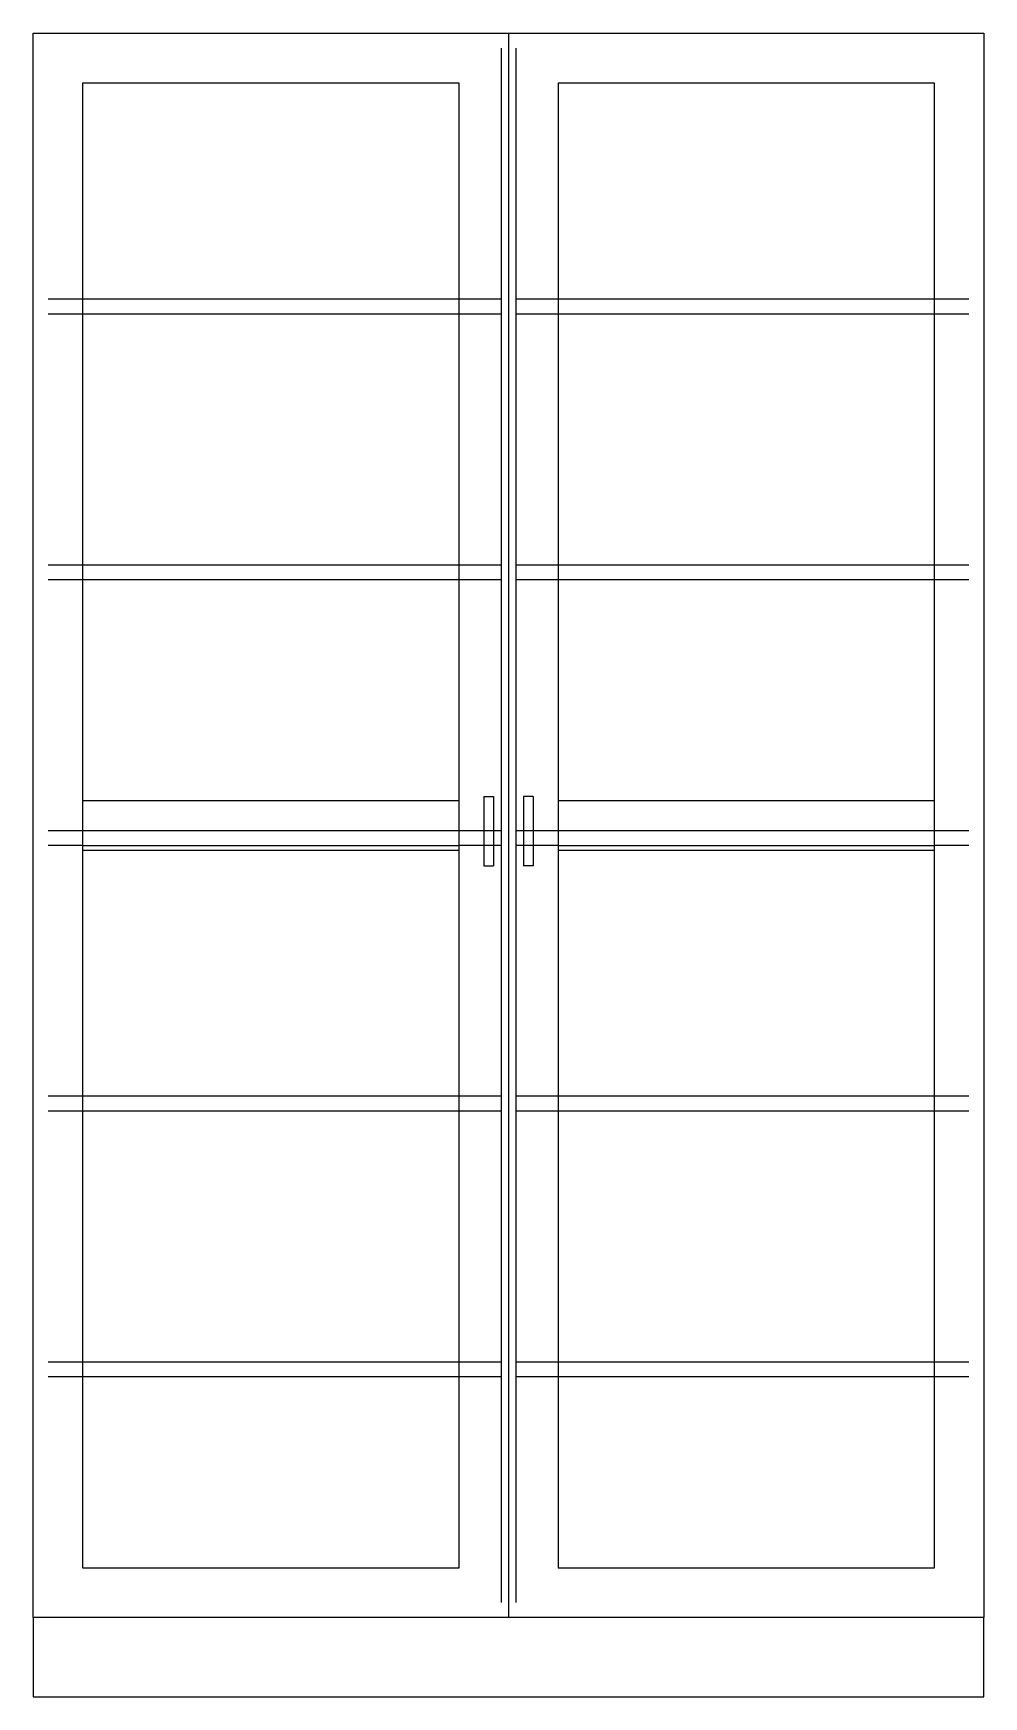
# Model space of a CAD drawing. Extents: x 0 to 48, y 0 to 84.
import ezdxf

# ---------------------------------------------------------------- set-up
doc = ezdxf.new("R2010")
doc.units = 0
doc.header["$LTSCALE"] = 3
doc.linetypes.add('HIDDEN', pattern=[0])
doc.layers.get('0').update_dxf_attribs({"linetype": 'CONTINUOUS'})
doc.layers.add('HID', color=7, linetype='HIDDEN')

msp = doc.modelspace()

# ---------------------------------------------------------------- linework, layer by layer
at = {"color": 0}
for p, q in [((0, 84), (48, 84)), ((0, 4), (0, 84)), ((24, 84), (24, 4)), ((48, 84), (48, 4)), ((2.5, 6.5), (2.5, 81.5)), ((2.5, 81.5), (21.5, 81.5)), ((21.5, 81.5), (21.5, 6.5)), ((26.5, 81.5), (26.5, 6.5)), ((26.5, 81.5), (45.5, 81.5)), ((45.5, 81.5), (45.5, 6.5)), ((2.5, 70.586), (21.5, 70.586)), ((26.5, 70.586), (45.5, 70.586)), ((2.5, 69.836), (21.5, 69.836)), ((26.5, 69.836), (45.5, 69.836)), ((2.5, 57.164), (21.5, 57.164)), ((26.5, 57.164), (45.5, 57.164)), ((2.5, 56.414), (21.5, 56.414)), ((26.5, 56.414), (45.5, 56.414)), ((22.75, 45.463), (22.75, 41.963)), ((22.75, 45.463), (23.25, 45.463)), ((23.25, 45.463), (23.25, 41.963)), ((24.75, 45.463), (24.75, 41.963)), ((25.25, 45.463), (24.75, 45.463)), ((25.25, 45.463), (25.25, 41.963)), ((2.5, 45.25), (21.5, 45.25)), ((26.5, 45.25), (45.5, 45.25)), ((2.5, 42.75), (21.5, 42.75)), ((26.5, 42.75), (45.5, 42.75)), ((22.75, 41.963), (23.25, 41.963)), ((25.25, 41.963), (24.75, 41.963)), ((2.5, 30.336), (21.5, 30.336)), ((26.5, 30.336), (45.5, 30.336)), ((2.5, 29.586), (21.5, 29.586)), ((26.5, 29.586), (45.5, 29.586)), ((2.5, 16.914), (21.5, 16.914)), ((26.5, 16.914), (45.5, 16.914)), ((2.5, 16.164), (21.5, 16.164)), ((26.5, 16.164), (45.5, 16.164)), ((21.5, 6.5), (2.5, 6.5)), ((45.5, 6.5), (26.5, 6.5)), ((48, 4), (0, 4)), ((0, 4), (0, 0)), ((48, 0), (48, 4)), ((0, 0), (48, 0))]:
    msp.add_line(p, q, dxfattribs=at)
at = {"layer": 'HID', "color": 0}
for p, q in [((23.625, 83.25), (23.625, 4.75)), ((24.375, 83.25), (24.375, 4.75)), ((0.75, 70.586), (2.5, 70.586)), ((21.5, 70.586), (23.625, 70.586)), ((24.375, 70.586), (26.5, 70.586)), ((45.5, 70.586), (47.25, 70.586)), ((0.75, 69.836), (2.5, 69.836)), ((21.5, 69.836), (23.625, 69.836)), ((24.375, 69.836), (26.5, 69.836)), ((45.5, 69.836), (47.25, 69.836)), ((0.75, 57.164), (2.5, 57.164)), ((21.5, 57.164), (23.625, 57.164)), ((24.375, 57.164), (26.5, 57.164)), ((45.5, 57.164), (47.25, 57.164)), ((0.75, 56.414), (2.5, 56.414)), ((21.5, 56.414), (23.625, 56.414)), ((24.375, 56.414), (26.5, 56.414)), ((45.5, 56.414), (47.25, 56.414)), ((0.75, 43.75), (2.5, 43.75)), ((2.5, 43.742), (21.5, 43.742)), ((21.5, 43.75), (23.625, 43.75)), ((24.375, 43.75), (26.5, 43.75)), ((26.5, 43.742), (45.5, 43.742)), ((45.5, 43.75), (47.25, 43.75)), ((0.75, 43), (2.5, 43)), ((2.5, 42.992), (21.5, 42.992)), ((21.5, 43), (23.625, 43)), ((24.375, 43), (26.5, 43)), ((26.5, 42.992), (45.5, 42.992)), ((45.5, 43), (47.25, 43)), ((0.75, 30.336), (2.5, 30.336)), ((21.5, 30.336), (23.625, 30.336)), ((24.375, 30.336), (26.5, 30.336)), ((45.5, 30.336), (47.25, 30.336)), ((0.75, 29.586), (2.5, 29.586)), ((21.5, 29.586), (23.625, 29.586)), ((24.375, 29.586), (26.5, 29.586)), ((45.5, 29.586), (47.25, 29.586)), ((0.75, 16.914), (2.5, 16.914)), ((21.5, 16.914), (23.625, 16.914)), ((24.375, 16.914), (26.5, 16.914)), ((45.5, 16.914), (47.25, 16.914)), ((0.75, 16.164), (2.5, 16.164)), ((21.5, 16.164), (23.625, 16.164)), ((24.375, 16.164), (26.5, 16.164)), ((45.5, 16.164), (47.25, 16.164))]:
    msp.add_line(p, q, dxfattribs=at)

doc.saveas('drawing.dxf')
